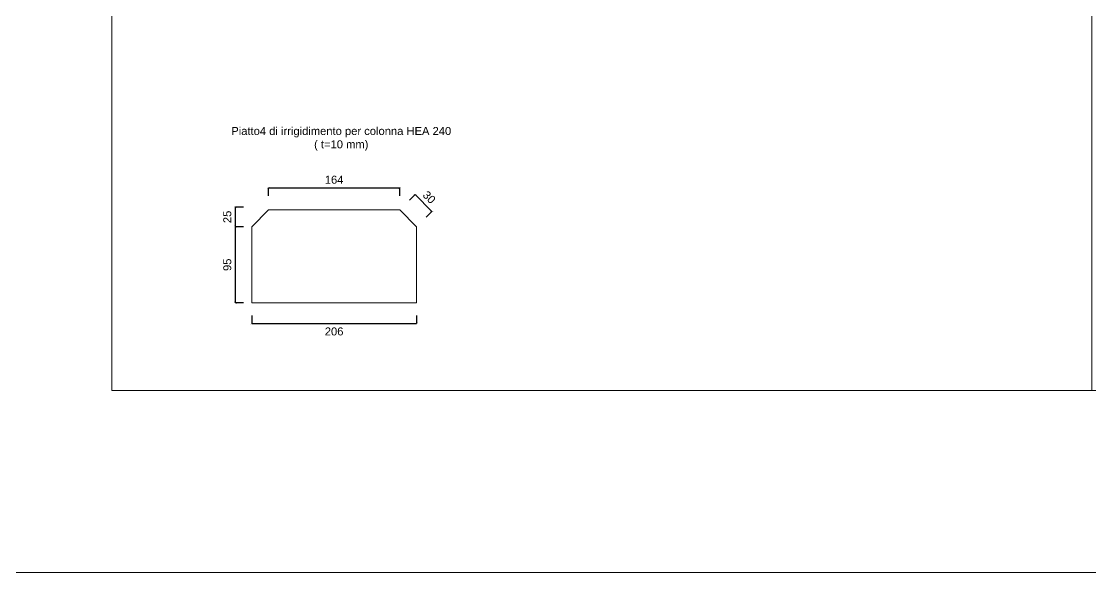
# Model space of a CAD drawing. Header units: millimetres. Extents: x 1415 to 3549, y 2194 to 4677.
# Drawn here: x 1785.198 to 1786.534, y 2311.981 to 2312.671 of the extents above; entities that cross this region are included whole.
import ezdxf

# ---------------------------------------------------------------- set-up
doc = ezdxf.new("R2010")
doc.units = ezdxf.units.MM
doc.linetypes.add('DASHDOT', pattern=[1, 0.5, -0.25, 0, -0.25])
doc.layers.get('0').update_dxf_attribs({"plot": 0})
for name, color, linetype, lineweight in [('giunti', 7, 'Continuous', 15), ('Layer3', 7, 'Continuous', 15), ('Layer4', 7, 'Continuous', 15), ('quote', 252, 'Continuous', 5)]:
    doc.layers.add(name, color=color, linetype=linetype, lineweight=lineweight)
doc.layers.add('retini', color=7, linetype='DASHDOT', lineweight=9, true_color=0x636466)
doc.styles.get("Standard").update_dxf_attribs({"font": 'arial.ttf'})
doc.dimstyles.new('quote acciaio', dxfattribs={"dimtxt": 0.01, "dimasz": 0.0025, "dimexe": 0, "dimexo": 0, "dimgap": 0.005, "dimtad": 2, "dimdec": 0, "dimlfac": 1000, "dimzin": 0, "dimdsep": 46, "dimtxsty": 'Standard', "dimblk": 'ARCHTICK', "dimcen": 0, "dimclre": 252, "dimadec": 0, "dimazin": 0, "dimtfac": 1, "dimtdec": 0, "dimtofl": 0, "dimtmove": 0, "dimatfit": 3, "dimfxl": 0.01, "dimfxlon": 1, "dimtolj": 1, "dimtzin": 0, "dimarcsym": 0})

# ---------------------------------------------------------------- blocks, each defined once
blk = doc.blocks.new('_ArchTick')
at = {"color": 0, "linetype": 'ByBlock', "const_width": 0.15}
blk.add_lwpolyline([(-0.5, -0.5), (0.5, 0.5)], dxfattribs=at)
blk = doc.blocks.new('*D828')
at = {"layer": 'Defpoints', "color": 0, "transparency": 16777216}
for p in [(1785.465, 2312.414), (1785.4854, 2312.414), (1785.4854, 2312.3188)]:
    blk.add_point(p, dxfattribs=at)
at = {"layer": 'quote', "color": 252, "lineweight": -2, "transparency": 16777216}
for p, q in [((1785.475, 2312.414), (1785.465, 2312.414)), ((1785.475, 2312.3188), (1785.465, 2312.3188))]:
    blk.add_line(p, q, dxfattribs=at)
at = {"layer": 'quote', "color": 0, "linetype": 'Continuous', "lineweight": -2, "transparency": 16777216}
blk.add_line((1785.465, 2312.3188), (1785.465, 2312.414), dxfattribs=at)
at = {"layer": 'quote', "color": 0, "lineweight": -2, "transparency": 16777216, "xscale": 0.0025, "yscale": 0.0025, "zscale": 0.0025}
for p, rotation in [((1785.465, 2312.414), 90), ((1785.465, 2312.3188), 270)]:
    blk.add_blockref('_ArchTick', p, dxfattribs=dict(at, rotation=rotation))
at = {"layer": 'quote', "color": 0, "transparency": 16777216, "insert": (1785.4549, 2312.3664), "char_height": 0.01, "attachment_point": 5, "rotation": 90}
blk.add_mtext('\\A1;95', dxfattribs=at)
blk = doc.blocks.new('*D829')
at = {"layer": 'Defpoints', "color": 0, "transparency": 16777216}
for p in [(1785.4854, 2312.3188), (1785.6914, 2312.3188), (1785.6914, 2312.2931)]:
    blk.add_point(p, dxfattribs=at)
at = {"layer": 'quote', "color": 252, "lineweight": -2, "transparency": 16777216}
for p, q in [((1785.4854, 2312.3031), (1785.4854, 2312.2931)), ((1785.6914, 2312.3031), (1785.6914, 2312.2931))]:
    blk.add_line(p, q, dxfattribs=at)
at = {"layer": 'quote', "color": 0, "linetype": 'Continuous', "lineweight": -2, "transparency": 16777216}
blk.add_line((1785.4854, 2312.2931), (1785.6914, 2312.2931), dxfattribs=at)
at = {"layer": 'quote', "color": 0, "lineweight": -2, "transparency": 16777216, "xscale": 0.0025, "yscale": 0.0025, "zscale": 0.0025, "rotation": 180}
blk.add_blockref('_ArchTick', (1785.4854, 2312.2931), dxfattribs=at)
at = {"layer": 'quote', "color": 0, "lineweight": -2, "transparency": 16777216, "xscale": 0.0025, "yscale": 0.0025, "zscale": 0.0025}
blk.add_blockref('_ArchTick', (1785.6914, 2312.2931), dxfattribs=at)
at = {"layer": 'quote', "color": 0, "transparency": 16777216, "insert": (1785.5884, 2312.283), "char_height": 0.01, "attachment_point": 5}
blk.add_mtext('\\A1;206', dxfattribs=at)
blk = doc.blocks.new('*D830')
at = {"layer": 'Defpoints', "color": 0, "transparency": 16777216}
for p in [(1785.6895, 2312.4541), (1785.6704, 2312.435), (1785.6914, 2312.414)]:
    blk.add_point(p, dxfattribs=at)
at = {"layer": 'quote', "color": 252, "lineweight": -2, "transparency": 16777216}
for p, q in [((1785.6825, 2312.447), (1785.6895, 2312.4541)), ((1785.7035, 2312.426), (1785.7105, 2312.4331))]:
    blk.add_line(p, q, dxfattribs=at)
at = {"layer": 'quote', "color": 0, "linetype": 'Continuous', "lineweight": -2, "transparency": 16777216}
blk.add_line((1785.7105, 2312.4331), (1785.6895, 2312.4541), dxfattribs=at)
at = {"layer": 'quote', "color": 0, "lineweight": -2, "transparency": 16777216, "xscale": 0.0025, "yscale": 0.0025, "zscale": 0.0025}
for p, rotation in [((1785.6895, 2312.4541), 135.0000000006204), ((1785.7105, 2312.4331), 315.0000000006204)]:
    blk.add_blockref('_ArchTick', p, dxfattribs=dict(at, rotation=rotation))
at = {"layer": 'quote', "color": 0, "transparency": 16777216, "insert": (1785.7072, 2312.4508), "char_height": 0.01, "attachment_point": 5, "rotation": 315}
blk.add_mtext('\\A1;30', dxfattribs=at)
blk = doc.blocks.new('*D827')
at = {"layer": 'Defpoints', "color": 0, "transparency": 16777216}
for p in [(1785.465, 2312.4385), (1785.5064, 2312.4385), (1785.4854, 2312.414)]:
    blk.add_point(p, dxfattribs=at)
at = {"layer": 'quote', "color": 252, "lineweight": -2, "transparency": 16777216}
for p, q in [((1785.475, 2312.4385), (1785.465, 2312.4385)), ((1785.475, 2312.414), (1785.465, 2312.414))]:
    blk.add_line(p, q, dxfattribs=at)
at = {"layer": 'quote', "color": 0, "linetype": 'Continuous', "lineweight": -2, "transparency": 16777216}
blk.add_line((1785.465, 2312.414), (1785.465, 2312.4385), dxfattribs=at)
at = {"layer": 'quote', "color": 0, "lineweight": -2, "transparency": 16777216, "xscale": 0.0025, "yscale": 0.0025, "zscale": 0.0025}
for p, rotation in [((1785.465, 2312.4385), 90), ((1785.465, 2312.414), 270)]:
    blk.add_blockref('_ArchTick', p, dxfattribs=dict(at, rotation=rotation))
at = {"layer": 'quote', "color": 0, "transparency": 16777216, "insert": (1785.4549, 2312.4263), "char_height": 0.01, "attachment_point": 5, "rotation": 90}
blk.add_mtext('\\A1;25', dxfattribs=at)
blk = doc.blocks.new('*D831')
at = {"layer": 'Defpoints', "color": 0, "transparency": 16777216}
for p in [(1785.6704, 2312.4626), (1785.5064, 2312.435), (1785.6704, 2312.435)]:
    blk.add_point(p, dxfattribs=at)
at = {"layer": 'quote', "color": 252, "lineweight": -2, "transparency": 16777216}
for p, q in [((1785.5064, 2312.4526), (1785.5064, 2312.4626)), ((1785.6704, 2312.4526), (1785.6704, 2312.4626))]:
    blk.add_line(p, q, dxfattribs=at)
at = {"layer": 'quote', "color": 0, "linetype": 'Continuous', "lineweight": -2, "transparency": 16777216}
blk.add_line((1785.5064, 2312.4626), (1785.6704, 2312.4626), dxfattribs=at)
at = {"layer": 'quote', "color": 0, "lineweight": -2, "transparency": 16777216, "xscale": 0.0025, "yscale": 0.0025, "zscale": 0.0025, "rotation": 180}
blk.add_blockref('_ArchTick', (1785.5064, 2312.4626), dxfattribs=at)
at = {"layer": 'quote', "color": 0, "lineweight": -2, "transparency": 16777216, "xscale": 0.0025, "yscale": 0.0025, "zscale": 0.0025}
blk.add_blockref('_ArchTick', (1785.6704, 2312.4626), dxfattribs=at)
at = {"layer": 'quote', "color": 0, "transparency": 16777216, "insert": (1785.5884, 2312.4727), "char_height": 0.01, "attachment_point": 5}
blk.add_mtext('\\A1;164', dxfattribs=at)

msp = doc.modelspace()

# ---------------------------------------------------------------- hatches: boundary and pattern name
at = {"layer": 'retini', "transparency": 33554687}
h = msp.add_hatch(dxfattribs=at)
h.set_pattern_fill('ANSI32', color=256, scale=0.0007)
h.set_pattern_definition([(45, (0, 0), (-0.004714634464, 0.004714634464), []), (45, (0.003143, 0), (-0.004714634464, 0.004714634464), [])])
h.paths.add_polyline_path([(1788.0943, 2313.0699), (1788.0843, 2313.0699), (1788.0843, 2313.0179), (1788.0878, 2313.0179, 0.414214), (1788.0943, 2313.0244)])
h.paths.add_polyline_path([(1788.0419, 2312.3904), (1788.1277, 2312.3904), (1788.1277, 2312.4444), (1788.0419, 2312.4444)], flags=9)
h.paths.add_polyline_path([(1785.4611, 2312.5065), (1785.7332, 2312.5065), (1785.7332, 2312.5439), (1785.4611, 2312.5439)], flags=9)
h.paths.add_polyline_path([(1786.9289, 2312.7196), (1787.0201, 2312.7196), (1787.0201, 2312.7402), (1786.9289, 2312.7402)], flags=9)
h.paths.add_polyline_path([(1787.1166, 2312.8724), (1787.1166, 2312.8465), (1787.1372, 2312.8464), (1787.1372, 2312.8724)], flags=9)
h.paths.add_polyline_path([(1786.8187, 2312.8725), (1786.8187, 2312.8465), (1786.8393, 2312.8465), (1786.8393, 2312.8725)], flags=9)
h.paths.add_polyline_path([(1787.399, 2312.4746), (1787.399, 2312.5006), (1787.3784, 2312.5006), (1787.3784, 2312.4746)], flags=9)
h.paths.add_polyline_path([(1786.587, 2312.4741), (1786.587, 2312.5), (1786.5664, 2312.5), (1786.5664, 2312.4741)], flags=9)
h.paths.add_polyline_path([(1785.3448, 2312.7387), (1785.3708, 2312.7387), (1785.3708, 2312.7537), (1785.3448, 2312.7537)], flags=9)
h.paths.add_polyline_path([(1785.3443, 2313.2611), (1785.3703, 2313.2611), (1785.3703, 2313.2761), (1785.3443, 2313.2761)], flags=9)
h.paths.add_polyline_path([(1785.9411, 2312.8868), (1785.9411, 2312.9127), (1785.9205, 2312.9127), (1785.9205, 2312.8868)], flags=9)
h.paths.add_polyline_path([(1785.4929, 2313.3333), (1785.5841, 2313.3333), (1785.5841, 2313.3539), (1785.4929, 2313.3539)], flags=9)
h.paths.add_polyline_path([(1786.0485, 2312.4895), (1786.2663, 2312.4895), (1786.2663, 2312.5605), (1786.0485, 2312.5605)], flags=9)
h.paths.add_polyline_path([(1786.4897, 2314.1051), (1786.7558, 2314.1051), (1786.7558, 2314.1695), (1786.4897, 2314.1695)], flags=9)
h.paths.add_polyline_path([(1785.5587, 2313.668), (1785.5847, 2313.668), (1785.5847, 2313.6886), (1785.5587, 2313.6886)], flags=9)
h.paths.add_polyline_path([(1785.4068, 2313.6621), (1785.4335, 2313.6621), (1785.4335, 2313.6827), (1785.4068, 2313.6827)], flags=9)
h.paths.add_polyline_path([(1785.407, 2313.8787), (1785.4337, 2313.8787), (1785.4337, 2313.8993), (1785.407, 2313.8993)], flags=9)
h.paths.add_polyline_path([(1785.5582, 2313.8787), (1785.5842, 2313.8787), (1785.5842, 2313.8993), (1785.5582, 2313.8993)], flags=9)
h.paths.add_polyline_path([(1787.8403, 2314.0116), (1787.9315, 2314.0116), (1787.9315, 2314.0322), (1787.8403, 2314.0322)], flags=9)
h.paths.add_polyline_path([(1787.2386, 2314.0116), (1787.3306, 2314.0116), (1787.3306, 2314.0322), (1787.2386, 2314.0322)], flags=9)
h.paths.add_polyline_path([(1786.5233, 2314.0116), (1786.6152, 2314.0116), (1786.6152, 2314.0322), (1786.5233, 2314.0322)], flags=9)
h.paths.add_polyline_path([(1785.6777, 2314.1127), (1785.7689, 2314.1127), (1785.7689, 2314.1333), (1785.6777, 2314.1333)], flags=9)
h.paths.add_polyline_path([(1785.8596, 2313.555), (1785.8595, 2313.5282), (1785.8801, 2313.5282), (1785.8802, 2313.555)], flags=9)
h.paths.add_polyline_path([(1785.5617, 2313.555), (1785.5617, 2313.5283), (1785.5823, 2313.5283), (1785.5823, 2313.555)], flags=9)
h.paths.add_polyline_path([(1786.9902, 2313.7635), (1786.9902, 2313.7895), (1786.9696, 2313.7895), (1786.9696, 2313.7635)], flags=9)
h.paths.add_polyline_path([(1786.1781, 2313.7629), (1786.1781, 2313.7889), (1786.1575, 2313.7889), (1786.1575, 2313.7629)], flags=9)
h.paths.add_polyline_path([(1786.1032, 2312.4239), (1786.2045, 2312.4239), (1786.2045, 2312.4445), (1786.1032, 2312.4445)], flags=9)

# ---------------------------------------------------------------- linework, layer by layer
at = {"layer": 'giunti'}
msp.add_lwpolyline([(1785.4854, 2312.3188), (1785.6914, 2312.3188), (1785.6914, 2312.414), (1785.6704, 2312.435), (1785.5064, 2312.435), (1785.4854, 2312.414), (1785.4854, 2312.3188)], dxfattribs=at)
at = {"layer": 'Layer3'}
msp.add_lwpolyline([(1785.3106, 2314.1897), (1788.2806, 2314.1897), (1788.2806, 2312.2092), (1785.3106, 2312.2092)], close=True, dxfattribs=at)
msp.add_lwpolyline([(1785.3106, 2312.2092), (1788.2806, 2312.2092)], dxfattribs=at)
at = {"layer": 'Layer4'}
msp.add_lwpolyline([(1791.9107, 2314.4196), (1781.6951, 2314.4196), (1781.6951, 2311.9815), (1791.9107, 2311.9815)], close=True, dxfattribs=at)
msp.add_lwpolyline([(1786.5356, 2313.4233), (1786.5356, 2312.2092), (1785.3106, 2312.2092), (1785.3106, 2313.4233), (1786.7939, 2313.4233)], dxfattribs=at)

# ---------------------------------------------------------------- texts
at = {"layer": 'Layer4', "insert": (1785.4636, 2312.5387), "char_height": 0.01, "attachment_point": 1}
msp.add_mtext_dynamic_manual_height_columns('\\A1;\\pxqc;Piatto4 di irrigidimento per colonna HEA 240 \\P( t=10 mm)', width=0.267451, gutter_width=12.5, heights=[0], dxfattribs=at)

# ---------------------------------------------------------------- dimensions: what is measured, and where the dimension line sits
at = {"layer": 'quote'}
for base, p1, p2, angle, picture, middle in [((1785.6704, 2312.4626), (1785.5064, 2312.435), (1785.6704, 2312.435), 180, '*D831', (1785.5884, 2312.4727)), ((1785.465, 2312.414), (1785.4854, 2312.3188), (1785.4854, 2312.414), 90, '*D828', (1785.4549, 2312.3664)), ((1785.6914, 2312.2931), (1785.4854, 2312.3188), (1785.6914, 2312.3188), 180, '*D829', (1785.5884, 2312.283))]:
    dim = msp.add_linear_dim(base=base, p1=p1, p2=p2, angle=angle, dimstyle='quote acciaio', dxfattribs=at)
    dim.commit()
    dim.dimension.update_dxf_attribs({"geometry": picture, "text_midpoint": middle})
dim = msp.add_aligned_dim(p1=(1785.6914, 2312.414), p2=(1785.6704, 2312.435), distance=-0.027, dimstyle='quote acciaio', dxfattribs=at)
dim.commit()
dim.dimension.update_dxf_attribs({"geometry": '*D830', "text_midpoint": (1785.7072, 2312.4508)})
dim = msp.add_linear_dim(base=(1785.46499, 2312.43853), p1=(1785.48543, 2312.41401), p2=(1785.50643, 2312.43853), angle=90, dimstyle='quote acciaio', dxfattribs=at)
dim.commit()
dim.dimension.update_dxf_attribs({"geometry": '*D827', "text_midpoint": (1785.46499, 2312.42627), "dimtype": 160})

doc.saveas('drawing.dxf')
